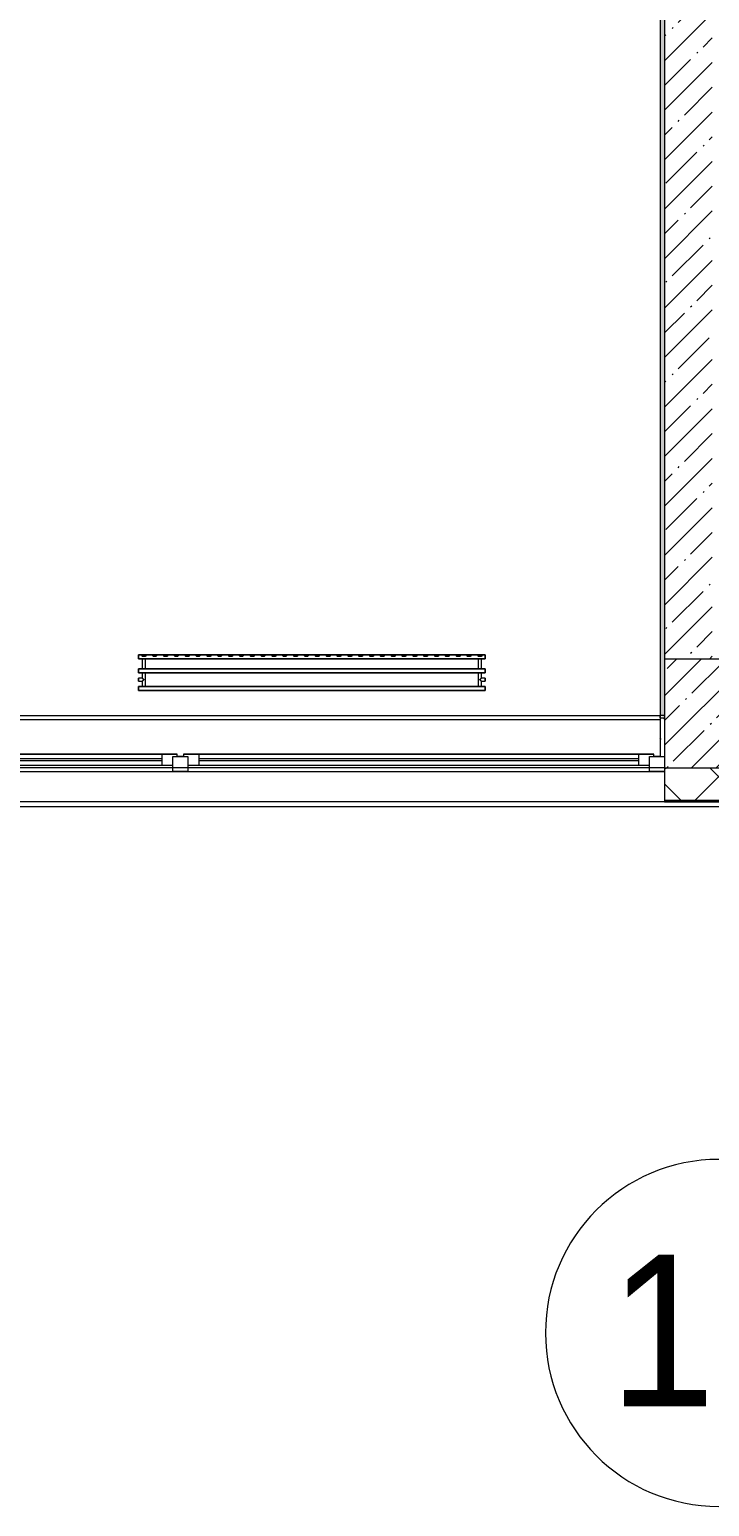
# Model space of a CAD drawing. Header units: millimetres. Extents: x -249154 to 415037, y -45458 to 354837.
# Drawn here: x 44544 to 47682, y -3642 to 3167 of the extents above; entities that cross this region are included whole.
import ezdxf

# ---------------------------------------------------------------- set-up
doc = ezdxf.new("R2010")
doc.units = ezdxf.units.MM
for name, color, linetype, lineweight in [('A-FLOR', 7, 'Continuous', 9), ('A-GLAZ', 7, 'Continuous', 9), ('A-GLAZ-1', 7, 'Continuous', 5), ('A-WALL', 7, 'Continuous', 5), ('I-WALL', 7, 'Continuous', 5), ('S-COLS', 7, 'Continuous', 9), ('S-COLS-1', 7, 'Continuous', 5), ('Оси', 7, 'Continuous', 9), ('Оси-1', 7, 'Continuous', 20)]:
    doc.layers.add(name, color=color, linetype=linetype, lineweight=lineweight)
for name, color, linetype, lineweight, true_color in [('A-WALL-1', 9, 'Continuous', 5, 0x808080), ('A-WALL-FNSH-1', 9, 'Continuous', 5, 0x808080), ('M-EQPM-1', 7, 'Continuous', 9, 0xb2b2b2)]:
    doc.layers.add(name, color=color, linetype=linetype, lineweight=lineweight, true_color=true_color)
doc.styles.add('Arial', font='arial.ttf', dxfattribs={"width": 0.9, "height": 700})
pattern_1 = [(0, (64.7, -136.06), (243.84, 60.96), [20.117, -162.763, 20.117, -162.763, -975.36]), (0, (64.7, -136.06), (243.84, 60.96), [-365.76, 20.117, -345.643, 20.117, -162.763, -426.72]), (0, (64.7, -136.06), (243.84, 60.96), [-914.4, 20.117, -101.803, 20.117, -284.683]), (120, (156.14, -105.58), (-174.71291, 180.691634), [20.117, -162.763, 20.117, -162.763, -975.36]), (120, (156.14, -105.58), (-174.71291, 180.691634), [-365.76, 20.117, -345.643, 20.117, -162.763, -426.72]), (120, (156.14, -105.58), (-174.71291, 180.691634), [-914.4, 20.117, -101.803, 20.117, -284.683]), (240, (186.62, 16.34), (-69.12709, -241.651634), [20.117, -162.763, 20.117, -162.763, -975.36]), (240, (186.62, 16.34), (-69.12709, -241.651634), [-365.76, 20.117, -345.643, 20.117, -162.763, -426.72]), (240, (186.62, 16.34), (-69.12709, -241.651634), [-914.4, 20.117, -101.803, 20.117, -284.683])]

# ---------------------------------------------------------------- blocks, each defined once
blk = doc.blocks.new('BSC_Колонна _Прямоугольная - 500х500-V9-Объем проектирования 1 этажа')
at = {"layer": 'S-COLS-1'}
h = blk.add_hatch(dxfattribs=at)
h.set_pattern_fill('FP_13', color=256, style=0, pattern_type=2)
h.set_pattern_definition([(45, (-47660, -150), (-114.04925, 114.04925), []), (45, (-47545.95, -150), (-114.04925, 114.04925), [201.613, -40.323, 6.706, -33.617])])
h.paths.add_polyline_path([(250, -250), (250, 250), (-250, 250), (-250, -250)])
for p, q in [((250, 250), (-250, 250)), ((-250, 250), (-250, -250)), ((250, -250), (250, 250)), ((-250, -250), (250, -250))]:
    blk.add_line(p, q, dxfattribs=at)
blk = doc.blocks.new('120_Окно_СКБ_2Ст - 120_Окно_СКБ_2Ст 3100х2500 _мал_створка слева_-22446080-Объем проектирования 1 этажа')
at = {"layer": 'A-GLAZ'}
for p, q in [((-1550, -127), (-1550, -57)), ((-1550, -57), (-1480, -57)), ((-1480, -57), (-1480, -127)), ((650, -127), (650, -57)), ((650, -57), (720, -57)), ((720, -57), (720, -127)), ((1480, -127), (1480, -57)), ((1480, -57), (1550, -57)), ((1550, -57), (1550, -127)), ((-1480, -127), (-1550, -127)), ((-1480, -127), (-1500, -127)), ((-1500, -127), (-1500, -137)), ((650, -87), (-1480, -87)), ((-1480, -87), (-1480, -127)), ((-1430, -137), (-1430, -87)), ((600, -137), (600, -87)), ((650, -127), (650, -87)), ((720, -127), (650, -127)), ((670, -127), (650, -127)), ((670, -137), (670, -127)), ((720, -127), (700, -127)), ((700, -127), (700, -137)), ((1480, -87), (720, -87)), ((720, -87), (720, -127)), ((770, -137), (770, -87)), ((1430, -137), (1430, -87)), ((1480, -127), (1480, -87)), ((1550, -127), (1480, -127)), ((1500, -127), (1480, -127)), ((1500, -137), (1500, -127)), ((-1500, -137), (670, -137)), ((670, -137), (-1500, -137)), ((700, -137), (1500, -137)), ((1500, -137), (700, -137))]:
    blk.add_line(p, q, dxfattribs=at)
at = {"layer": 'A-GLAZ-1'}
for p, q in [((1550, -57), (-1550, -57)), ((-1530, -127), (-1500, -127)), ((-1430, -107), (600, -107)), ((600, -117), (-1430, -117)), ((670, -127), (700, -127)), ((770, -107), (1430, -107)), ((1430, -117), (770, -117)), ((1500, -127), (1530, -127))]:
    blk.add_line(p, q, dxfattribs=at)
blk = doc.blocks.new('radiator_prado_classic_z_tip_30_po exemplyaru - Classic Z Тип 30-500-V219-Объем проектирования 1 этажа')
at = {"layer": 'M-EQPM-1'}
for p, q in [((0, 228), (0, 210)), ((1600, 228), (0, 228)), ((0, 210), (0, 228)), ((0, 228), (12.5, 228)), ((0, 210), (1600, 210)), ((17.8, 210), (0, 210)), ((12.5, 228), (37.5, 228)), ((37.5, 228), (12.5, 228)), ((12.5, 228), (37.5, 228)), ((12.5, 228), (17.5, 223)), ((12.5, 228), (17.5, 223)), ((32.5, 223), (17.5, 223)), ((17.5, 223), (32.5, 223)), ((17.5, 210), (17.5, 164)), ((17.5, 210), (17.5, 164)), ((17.8, 210), (17.5, 210)), ((17.5, 210), (17.8, 210)), ((17.8, 210), (17.5, 210)), ((17.5, 210), (32.5, 210)), ((32.2, 210), (17.8, 210)), ((17.8, 210), (32.2, 210)), ((32.2, 210), (17.8, 210)), ((32.5, 210), (32.2, 210)), ((32.2, 210), (32.5, 210)), ((32.5, 210), (32.2, 210)), ((1567.8, 210), (32.2, 210)), ((32.5, 223), (37.5, 228)), ((37.5, 228), (32.5, 223)), ((32.5, 164), (32.5, 210)), ((32.5, 164), (32.5, 210)), ((37.5, 228), (62.5, 228)), ((62.5, 228), (87.5, 228)), ((87.5, 228), (62.5, 228)), ((62.5, 228), (87.5, 228)), ((62.5, 228), (67.5, 223)), ((62.5, 228), (67.5, 223)), ((82.5, 223), (67.5, 223)), ((67.5, 223), (82.5, 223)), ((82.5, 223), (87.5, 228)), ((87.5, 228), (82.5, 223)), ((87.5, 228), (112.5, 228)), ((112.5, 228), (137.5, 228)), ((137.5, 228), (112.5, 228)), ((112.5, 228), (137.5, 228)), ((112.5, 228), (117.5, 223)), ((112.5, 228), (117.5, 223)), ((132.5, 223), (117.5, 223)), ((117.5, 223), (132.5, 223)), ((132.5, 223), (137.5, 228)), ((137.5, 228), (132.5, 223)), ((137.5, 228), (162.5, 228)), ((162.5, 228), (187.5, 228)), ((187.5, 228), (162.5, 228)), ((162.5, 228), (187.5, 228)), ((162.5, 228), (167.5, 223)), ((162.5, 228), (167.5, 223)), ((182.5, 223), (167.5, 223)), ((167.5, 223), (182.5, 223)), ((182.5, 223), (187.5, 228)), ((187.5, 228), (182.5, 223)), ((187.5, 228), (212.5, 228)), ((212.5, 228), (237.5, 228)), ((237.5, 228), (212.5, 228)), ((212.5, 228), (237.5, 228)), ((212.5, 228), (217.5, 223)), ((212.5, 228), (217.5, 223)), ((232.5, 223), (217.5, 223)), ((217.5, 223), (232.5, 223)), ((232.5, 223), (237.5, 228)), ((237.5, 228), (232.5, 223)), ((237.5, 228), (262.5, 228)), ((262.5, 228), (287.5, 228)), ((287.5, 228), (262.5, 228)), ((262.5, 228), (287.5, 228)), ((262.5, 228), (267.5, 223)), ((262.5, 228), (267.5, 223)), ((282.5, 223), (267.5, 223)), ((267.5, 223), (282.5, 223)), ((282.5, 223), (287.5, 228)), ((287.5, 228), (282.5, 223)), ((287.5, 228), (312.5, 228)), ((312.5, 228), (337.5, 228)), ((337.5, 228), (312.5, 228)), ((312.5, 228), (337.5, 228)), ((312.5, 228), (317.5, 223)), ((312.5, 228), (317.5, 223)), ((332.5, 223), (317.5, 223)), ((317.5, 223), (332.5, 223)), ((332.5, 223), (337.5, 228)), ((337.5, 228), (332.5, 223)), ((337.5, 228), (362.5, 228)), ((362.5, 228), (387.5, 228)), ((387.5, 228), (362.5, 228)), ((362.5, 228), (387.5, 228)), ((362.5, 228), (367.5, 223)), ((362.5, 228), (367.5, 223)), ((382.5, 223), (367.5, 223)), ((367.5, 223), (382.5, 223)), ((382.5, 223), (387.5, 228)), ((387.5, 228), (382.5, 223)), ((387.5, 228), (412.5, 228)), ((412.5, 228), (437.5, 228)), ((437.5, 228), (412.5, 228)), ((412.5, 228), (437.5, 228)), ((412.5, 228), (417.5, 223)), ((412.5, 228), (417.5, 223)), ((432.5, 223), (417.5, 223)), ((417.5, 223), (432.5, 223)), ((432.5, 223), (437.5, 228)), ((437.5, 228), (432.5, 223)), ((437.5, 228), (462.5, 228)), ((462.5, 228), (487.5, 228)), ((487.5, 228), (462.5, 228)), ((462.5, 228), (487.5, 228)), ((462.5, 228), (467.5, 223)), ((462.5, 228), (467.5, 223)), ((482.5, 223), (467.5, 223)), ((467.5, 223), (482.5, 223)), ((482.5, 223), (487.5, 228)), ((487.5, 228), (482.5, 223)), ((487.5, 228), (512.5, 228)), ((512.5, 228), (537.5, 228)), ((537.5, 228), (512.5, 228)), ((512.5, 228), (537.5, 228)), ((512.5, 228), (517.5, 223)), ((512.5, 228), (517.5, 223)), ((532.5, 223), (517.5, 223)), ((517.5, 223), (532.5, 223)), ((532.5, 223), (537.5, 228)), ((537.5, 228), (532.5, 223)), ((537.5, 228), (562.5, 228)), ((562.5, 228), (587.5, 228)), ((587.5, 228), (562.5, 228)), ((562.5, 228), (587.5, 228)), ((562.5, 228), (567.5, 223)), ((562.5, 228), (567.5, 223)), ((582.5, 223), (567.5, 223)), ((567.5, 223), (582.5, 223)), ((582.5, 223), (587.5, 228)), ((587.5, 228), (582.5, 223)), ((587.5, 228), (612.5, 228)), ((612.5, 228), (637.5, 228)), ((637.5, 228), (612.5, 228)), ((612.5, 228), (637.5, 228)), ((612.5, 228), (617.5, 223)), ((612.5, 228), (617.5, 223)), ((632.5, 223), (617.5, 223)), ((617.5, 223), (632.5, 223)), ((632.5, 223), (637.5, 228)), ((637.5, 228), (632.5, 223)), ((637.5, 228), (662.5, 228)), ((662.5, 228), (687.5, 228)), ((687.5, 228), (662.5, 228)), ((662.5, 228), (687.5, 228)), ((662.5, 228), (667.5, 223)), ((662.5, 228), (667.5, 223)), ((682.5, 223), (667.5, 223)), ((667.5, 223), (682.5, 223)), ((682.5, 223), (687.5, 228)), ((687.5, 228), (682.5, 223)), ((687.5, 228), (712.5, 228)), ((712.5, 228), (737.5, 228)), ((737.5, 228), (712.5, 228)), ((712.5, 228), (737.5, 228)), ((712.5, 228), (717.5, 223)), ((712.5, 228), (717.5, 223)), ((732.5, 223), (717.5, 223)), ((717.5, 223), (732.5, 223)), ((732.5, 223), (737.5, 228)), ((737.5, 228), (732.5, 223)), ((737.5, 228), (762.5, 228)), ((762.5, 228), (787.5, 228)), ((787.5, 228), (762.5, 228)), ((762.5, 228), (787.5, 228)), ((762.5, 228), (767.5, 223)), ((762.5, 228), (767.5, 223)), ((782.5, 223), (767.5, 223)), ((767.5, 223), (782.5, 223)), ((782.5, 223), (787.5, 228)), ((787.5, 228), (782.5, 223)), ((787.5, 228), (812.5, 228)), ((812.5, 228), (837.5, 228)), ((837.5, 228), (812.5, 228)), ((812.5, 228), (837.5, 228)), ((812.5, 228), (817.5, 223)), ((812.5, 228), (817.5, 223)), ((832.5, 223), (817.5, 223)), ((817.5, 223), (832.5, 223)), ((832.5, 223), (837.5, 228)), ((837.5, 228), (832.5, 223)), ((837.5, 228), (862.5, 228)), ((862.5, 228), (887.5, 228)), ((887.5, 228), (862.5, 228)), ((862.5, 228), (887.5, 228)), ((862.5, 228), (867.5, 223)), ((862.5, 228), (867.5, 223)), ((882.5, 223), (867.5, 223)), ((867.5, 223), (882.5, 223)), ((882.5, 223), (887.5, 228)), ((887.5, 228), (882.5, 223)), ((887.5, 228), (912.5, 228)), ((912.5, 228), (937.5, 228)), ((937.5, 228), (912.5, 228)), ((912.5, 228), (937.5, 228)), ((912.5, 228), (917.5, 223)), ((912.5, 228), (917.5, 223)), ((932.5, 223), (917.5, 223)), ((917.5, 223), (932.5, 223)), ((932.5, 223), (937.5, 228)), ((937.5, 228), (932.5, 223)), ((937.5, 228), (962.5, 228)), ((962.5, 228), (987.5, 228)), ((987.5, 228), (962.5, 228)), ((962.5, 228), (987.5, 228)), ((962.5, 228), (967.5, 223)), ((962.5, 228), (967.5, 223)), ((982.5, 223), (967.5, 223)), ((967.5, 223), (982.5, 223)), ((982.5, 223), (987.5, 228)), ((987.5, 228), (982.5, 223)), ((987.5, 228), (1012.5, 228)), ((1012.5, 228), (1037.5, 228)), ((1037.5, 228), (1012.5, 228)), ((1012.5, 228), (1037.5, 228)), ((1012.5, 228), (1017.5, 223)), ((1012.5, 228), (1017.5, 223)), ((1032.5, 223), (1017.5, 223)), ((1017.5, 223), (1032.5, 223)), ((1032.5, 223), (1037.5, 228)), ((1037.5, 228), (1032.5, 223)), ((1037.5, 228), (1062.5, 228)), ((1062.5, 228), (1087.5, 228)), ((1087.5, 228), (1062.5, 228)), ((1062.5, 228), (1087.5, 228)), ((1062.5, 228), (1067.5, 223)), ((1062.5, 228), (1067.5, 223)), ((1082.5, 223), (1067.5, 223)), ((1067.5, 223), (1082.5, 223)), ((1082.5, 223), (1087.5, 228)), ((1087.5, 228), (1082.5, 223)), ((1087.5, 228), (1112.5, 228)), ((1137.5, 228), (1112.5, 228)), ((1112.5, 228), (1137.5, 228)), ((1112.5, 228), (1117.5, 223)), ((1112.5, 228), (1117.5, 223)), ((1114.4, 228), (1137.5, 228)), ((1132.5, 223), (1117.5, 223)), ((1117.5, 223), (1132.5, 223)), ((1132.5, 223), (1137.5, 228)), ((1137.5, 228), (1132.5, 223)), ((1137.5, 228), (1162.5, 228)), ((1162.5, 228), (1187.5, 228)), ((1187.5, 228), (1162.5, 228)), ((1162.5, 228), (1187.5, 228)), ((1162.5, 228), (1167.5, 223)), ((1162.5, 228), (1167.5, 223)), ((1182.5, 223), (1167.5, 223)), ((1167.5, 223), (1182.5, 223)), ((1182.5, 223), (1187.5, 228)), ((1187.5, 228), (1182.5, 223)), ((1187.5, 228), (1212.5, 228)), ((1212.5, 228), (1237.5, 228)), ((1237.5, 228), (1212.5, 228)), ((1212.5, 228), (1237.5, 228)), ((1212.5, 228), (1217.5, 223)), ((1212.5, 228), (1217.5, 223)), ((1232.5, 223), (1217.5, 223)), ((1217.5, 223), (1232.5, 223)), ((1232.5, 223), (1237.5, 228)), ((1237.5, 228), (1232.5, 223)), ((1237.5, 228), (1262.5, 228)), ((1262.5, 228), (1287.5, 228)), ((1287.5, 228), (1262.5, 228)), ((1262.5, 228), (1287.5, 228)), ((1262.5, 228), (1267.5, 223)), ((1262.5, 228), (1267.5, 223)), ((1282.5, 223), (1267.5, 223)), ((1267.5, 223), (1282.5, 223)), ((1282.5, 223), (1287.5, 228)), ((1287.5, 228), (1282.5, 223)), ((1287.5, 228), (1312.5, 228)), ((1312.5, 228), (1337.5, 228)), ((1337.5, 228), (1312.5, 228)), ((1312.5, 228), (1337.5, 228)), ((1312.5, 228), (1317.5, 223)), ((1312.5, 228), (1317.5, 223)), ((1332.5, 223), (1317.5, 223)), ((1317.5, 223), (1332.5, 223)), ((1332.5, 223), (1337.5, 228)), ((1337.5, 228), (1332.5, 223)), ((1337.5, 228), (1362.5, 228)), ((1362.5, 228), (1387.5, 228)), ((1387.5, 228), (1362.5, 228)), ((1362.5, 228), (1387.5, 228)), ((1362.5, 228), (1367.5, 223)), ((1362.5, 228), (1367.5, 223)), ((1382.5, 223), (1367.5, 223)), ((1367.5, 223), (1382.5, 223)), ((1382.5, 223), (1387.5, 228)), ((1387.5, 228), (1382.5, 223)), ((1387.5, 228), (1412.5, 228)), ((1412.5, 228), (1437.5, 228)), ((1437.5, 228), (1412.5, 228)), ((1412.5, 228), (1437.5, 228)), ((1412.5, 228), (1417.5, 223)), ((1412.5, 228), (1417.5, 223)), ((1432.5, 223), (1417.5, 223)), ((1417.5, 223), (1432.5, 223)), ((1432.5, 223), (1437.5, 228)), ((1437.5, 228), (1432.5, 223)), ((1437.5, 228), (1462.5, 228)), ((1462.5, 228), (1487.5, 228)), ((1487.5, 228), (1462.5, 228)), ((1462.5, 228), (1487.5, 228)), ((1462.5, 228), (1467.5, 223)), ((1462.5, 228), (1467.5, 223)), ((1482.5, 223), (1467.5, 223)), ((1467.5, 223), (1482.5, 223)), ((1482.5, 223), (1487.5, 228)), ((1487.5, 228), (1482.5, 223)), ((1487.5, 228), (1512.5, 228)), ((1512.5, 228), (1537.5, 228)), ((1537.5, 228), (1512.5, 228)), ((1512.5, 228), (1537.5, 228)), ((1512.5, 228), (1517.5, 223)), ((1512.5, 228), (1517.5, 223)), ((1532.5, 223), (1517.5, 223)), ((1517.5, 223), (1532.5, 223)), ((1532.5, 223), (1537.5, 228)), ((1537.5, 228), (1532.5, 223)), ((1537.5, 228), (1562.5, 228)), ((1562.5, 228), (1587.5, 228)), ((1587.5, 228), (1562.5, 228)), ((1562.5, 228), (1587.5, 228)), ((1562.5, 228), (1567.5, 223)), ((1562.5, 228), (1567.5, 223)), ((1582.5, 223), (1567.5, 223)), ((1567.5, 223), (1582.5, 223)), ((1567.5, 210), (1567.5, 164)), ((1567.5, 210), (1567.5, 164)), ((1567.8, 210), (1567.5, 210)), ((1567.5, 210), (1582.5, 210)), ((1567.8, 210), (1567.5, 210)), ((1567.5, 210), (1567.8, 210)), ((1582.2, 210), (1567.8, 210)), ((1582.2, 210), (1567.8, 210)), ((1567.8, 210), (1582.2, 210)), ((1582.5, 210), (1582.2, 210)), ((1582.5, 210), (1582.2, 210)), ((1582.2, 210), (1582.5, 210)), ((1600, 210), (1582.2, 210)), ((1582.5, 223), (1587.5, 228)), ((1587.5, 228), (1582.5, 223)), ((1582.5, 164), (1582.5, 210)), ((1582.5, 164), (1582.5, 210)), ((1587.5, 228), (1600, 228)), ((1600, 210), (1600, 228)), ((1600, 228), (1600, 210)), ((1600, 164), (0, 164)), ((0, 164), (0, 146)), ((0, 146), (0, 164)), ((0, 164), (17.8, 164)), ((0, 146), (1600, 146)), ((18.5, 146), (0, 146)), ((17.8, 164), (17.5, 164)), ((17.5, 164), (17.8, 164)), ((17.8, 164), (17.5, 164)), ((17.5, 164), (32.5, 164)), ((17.5, 146), (17.5, 121.5)), ((17.5, 146), (17.5, 121.5)), ((17.5, 146), (18.5, 146)), ((18.5, 146), (17.5, 146)), ((17.5, 146), (18.5, 146)), ((32.5, 146), (17.5, 146)), ((32.2, 164), (17.8, 164)), ((17.8, 164), (32.2, 164)), ((32.2, 164), (17.8, 164)), ((18.5, 146), (32.2, 146)), ((32.2, 146), (18.5, 146)), ((18.5, 146), (32.2, 146)), ((32.5, 164), (32.2, 164)), ((32.2, 164), (32.5, 164)), ((32.5, 164), (32.2, 164)), ((32.2, 164), (1567.8, 164)), ((32.2, 146), (32.5, 146)), ((32.5, 146), (32.2, 146)), ((32.2, 146), (32.5, 146)), ((1567.8, 146), (32.2, 146)), ((32.5, 82), (32.5, 146)), ((32.5, 82), (32.5, 146)), ((1567.8, 164), (1567.5, 164)), ((1567.5, 164), (1582.5, 164)), ((1567.8, 164), (1567.5, 164)), ((1567.5, 164), (1567.8, 164)), ((1567.5, 146), (1567.5, 82)), ((1567.5, 146), (1567.5, 82)), ((1567.5, 146), (1567.8, 146)), ((1582.5, 146), (1567.5, 146)), ((1567.5, 146), (1567.8, 146)), ((1567.8, 146), (1567.5, 146)), ((1582.2, 164), (1567.8, 164)), ((1582.2, 164), (1567.8, 164)), ((1567.8, 164), (1582.2, 164)), ((1567.8, 146), (1581.5, 146)), ((1567.8, 146), (1581.5, 146)), ((1581.5, 146), (1567.8, 146)), ((1581.5, 146), (1582.5, 146)), ((1581.5, 146), (1582.5, 146)), ((1582.5, 146), (1581.5, 146)), ((1600, 146), (1581.5, 146)), ((1582.5, 164), (1582.2, 164)), ((1582.5, 164), (1582.2, 164)), ((1582.2, 164), (1582.5, 164)), ((1582.2, 164), (1600, 164)), ((1582.5, 121.5), (1582.5, 146)), ((1582.5, 121.5), (1582.5, 146)), ((1600, 146), (1600, 164)), ((1600, 164), (1600, 146)), ((17.5, 121.5), (0, 121.5)), ((17.5, 121.5), (0, 121.5)), ((0, 121.5), (0, 120.5)), ((0, 106.5), (0, 121.5)), ((0, 120.5), (0, 107.5)), ((0, 120.5), (0, 119.3)), ((0, 114), (0, 120.5)), ((0, 120.5), (0, 120.5)), ((0, 119.3), (0, 117.8)), ((0, 117.8), (0, 114)), ((0, 114), (0, 110.3)), ((0, 107.5), (0, 114)), ((0, 110.3), (0, 108.7)), ((0, 108.7), (0, 107.5)), ((0, 107.5), (0, 106.5)), ((0, 107.5), (0, 107.5)), ((0, 106.5), (17.5, 106.5)), ((0, 106.5), (17.5, 106.5)), ((1600, 82), (0, 82)), ((0, 82), (0, 64)), ((0, 64), (0, 82)), ((0, 82), (18.5, 82)), ((17.5, 106.5), (17.5, 82)), ((17.5, 106.5), (17.5, 82)), ((18.5, 82), (17.5, 82)), ((17.5, 82), (18.5, 82)), ((18.5, 82), (17.5, 82)), ((17.5, 82), (32.5, 82)), ((32.2, 82), (18.5, 82)), ((18.5, 82), (32.2, 82)), ((32.2, 82), (18.5, 82)), ((32.5, 82), (32.2, 82)), ((32.2, 82), (32.5, 82)), ((32.5, 82), (32.2, 82)), ((32.2, 82), (1567.8, 82)), ((1567.8, 82), (1567.5, 82)), ((1567.5, 82), (1582.5, 82)), ((1567.8, 82), (1567.5, 82)), ((1567.5, 82), (1567.8, 82)), ((1581.5, 82), (1567.8, 82)), ((1581.5, 82), (1567.8, 82)), ((1567.8, 82), (1581.5, 82)), ((1582.5, 82), (1581.5, 82)), ((1582.5, 82), (1581.5, 82)), ((1581.5, 82), (1582.5, 82)), ((1581.5, 82), (1600, 82)), ((1600, 121.5), (1582.5, 121.5)), ((1600, 121.5), (1582.5, 121.5)), ((1582.5, 82), (1582.5, 106.5)), ((1582.5, 106.5), (1600, 106.5)), ((1582.5, 82), (1582.5, 106.5)), ((1582.5, 106.5), (1600, 106.5)), ((1600, 121.5), (1600, 106.5)), ((1600, 120.5), (1600, 121.5)), ((1600, 121.5), (1600, 120.5)), ((1600, 120.5), (1600, 121.5)), ((1600, 107.5), (1600, 120.5)), ((1600, 120.5), (1600, 107.5)), ((1600, 107.5), (1600, 120.5)), ((1600, 106.5), (1600, 107.5)), ((1600, 107.5), (1600, 106.5)), ((1600, 106.5), (1600, 107.5)), ((1600, 64), (1600, 82)), ((1600, 82), (1600, 64)), ((1600, 64), (0, 64)), ((0, 64), (1600, 64))]:
    blk.add_line(p, q, dxfattribs=at)
for points, knots in [([(18.5, 120.5), (18.4, 120.6), (18.3, 120.7), (18.1, 120.9), (17.9, 121.1), (17.8, 121.2), (17.7, 121.3), (17.5, 121.5), (17.5, 121.5), (17.5, 121.5)], [0.7142857, 0.7142857, 0.7142857, 0.7142857, 0.75, 0.7857143, 0.8214286, 0.8571429, 0.8928571, 0.9285714, 1, 1, 1, 1]), ([(17.5, 121.5), (17.5, 121.5), (17.5, 121.5), (17.7, 121.3), (17.8, 121.2), (17.9, 121.1), (18.1, 120.9), (18.3, 120.7), (18.4, 120.6), (18.5, 120.5)], [0, 0, 0, 0, 0.0714286, 0.1071429, 0.1428571, 0.1785714, 0.2142857, 0.25, 0.2857143, 0.2857143, 0.2857143, 0.2857143]), ([(17.5, 121.5), (17.5, 121.5), (17.5, 121.5), (17.7, 121.3), (17.8, 121.2), (17.9, 121.1), (18.1, 120.9), (18.3, 120.7), (18.4, 120.6), (18.5, 120.5)], [0, 0, 0, 0, 0.0714286, 0.1071429, 0.1428571, 0.1785714, 0.2142857, 0.25, 0.2857143, 0.2857143, 0.2857143, 0.2857143]), ([(25, 114), (24.5, 114.5), (23.6, 115.4), (22.4, 116.6), (21.6, 117.4), (21.1, 117.9), (20.8, 118.2), (20.5, 118.5), (20.2, 118.8), (19.8, 119.1), (19.6, 119.4), (19.3, 119.7), (19, 120), (18.7, 120.3), (18.5, 120.5), (18.3, 120.7), (18.1, 120.9), (17.9, 121.1), (17.8, 121.2), (17.7, 121.3), (17.5, 121.5), (17.5, 121.5), (17.5, 121.5)], [0, 0, 0, 0, 0.142857, 0.285714, 0.357143, 0.392857, 0.428571, 0.464286, 0.5, 0.535714, 0.571429, 0.607143, 0.642857, 0.678571, 0.714286, 0.75, 0.785714, 0.821429, 0.857143, 0.892857, 0.928571, 1, 1, 1, 1]), ([(17.5, 106.5), (17.5, 106.5), (17.5, 106.5), (17.7, 106.7), (17.8, 106.8), (17.9, 106.9), (18.1, 107.1), (18.3, 107.3), (18.5, 107.5), (18.7, 107.7), (19, 108), (19.3, 108.3), (19.6, 108.6), (19.8, 108.9), (20.3, 109.3), (20.7, 109.7), (21.1, 110.1), (21.6, 110.6), (22.4, 111.4), (23.6, 112.6), (24.5, 113.5), (25, 114)], [0, 0, 0, 0, 0.071429, 0.107143, 0.142857, 0.178571, 0.214286, 0.25, 0.285714, 0.321429, 0.357143, 0.392857, 0.428571, 0.464286, 0.5, 0.571429, 0.607143, 0.642857, 0.714286, 0.857143, 1, 1, 1, 1]), ([(17.5, 106.5), (17.5, 106.5), (17.5, 106.5), (17.7, 106.7), (17.8, 106.8), (17.9, 106.9), (18.1, 107.1), (18.3, 107.3), (18.4, 107.4), (18.5, 107.5)], [0, 0, 0, 0, 0.0714286, 0.1071429, 0.1428571, 0.1785714, 0.2142857, 0.25, 0.2857143, 0.2857143, 0.2857143, 0.2857143]), ([(18.5, 107.5), (18.4, 107.4), (18.3, 107.3), (18.1, 107.1), (17.9, 106.9), (17.8, 106.8), (17.7, 106.7), (17.5, 106.5), (17.5, 106.5), (17.5, 106.5)], [0.7142857, 0.7142857, 0.7142857, 0.7142857, 0.75, 0.7857143, 0.8214286, 0.8571429, 0.8928571, 0.9285714, 1, 1, 1, 1]), ([(18.5, 107.5), (18.4, 107.4), (18.3, 107.3), (18.1, 107.1), (17.9, 106.9), (17.8, 106.8), (17.7, 106.7), (17.5, 106.5), (17.5, 106.5), (17.5, 106.5)], [0.7142857, 0.7142857, 0.7142857, 0.7142857, 0.75, 0.7857143, 0.8214286, 0.8571429, 0.8928571, 0.9285714, 1, 1, 1, 1]), ([(22.1, 116.9), (21.9, 117.1), (21.6, 117.4), (21.1, 117.9), (20.8, 118.2), (20.5, 118.5), (20.2, 118.8), (19.9, 119.2), (19.7, 119.3), (19.6, 119.4)], [0.2857143, 0.2857143, 0.2857143, 0.2857143, 0.3571429, 0.3928571, 0.4285714, 0.4642857, 0.5, 0.5357143, 0.5714286, 0.5714286, 0.5714286, 0.5714286]), ([(19.6, 119.4), (19.7, 119.3), (19.9, 119.2), (20.3, 118.7), (20.7, 118.3), (21.1, 117.9), (21.6, 117.4), (21.9, 117.1), (22.1, 116.9)], [0.4285714, 0.4285714, 0.4285714, 0.4285714, 0.4642857, 0.5, 0.5714286, 0.6071429, 0.6428571, 0.7142857, 0.7142857, 0.7142857, 0.7142857]), ([(19.6, 119.4), (19.7, 119.3), (19.8, 119.1), (20.3, 118.7), (20.7, 118.3), (21.1, 117.9), (21.6, 117.4), (21.9, 117.1), (22.1, 116.9)], [0.4285714, 0.4285714, 0.4285714, 0.4285714, 0.4642857, 0.5, 0.5714286, 0.6071429, 0.6428571, 0.7142857, 0.7142857, 0.7142857, 0.7142857]), ([(19.6, 108.6), (19.7, 108.7), (19.9, 108.8), (20.3, 109.3), (20.7, 109.7), (21.1, 110.1), (21.6, 110.6), (21.9, 110.9), (22.1, 111.1)], [0.4285714, 0.4285714, 0.4285714, 0.4285714, 0.4642857, 0.5, 0.5714286, 0.6071429, 0.6428571, 0.7142857, 0.7142857, 0.7142857, 0.7142857]), ([(22.1, 111.1), (21.9, 110.9), (21.6, 110.6), (21.1, 110.1), (20.8, 109.8), (20.5, 109.5), (20.2, 109.2), (19.9, 108.8), (19.7, 108.7), (19.6, 108.6)], [0.2857143, 0.2857143, 0.2857143, 0.2857143, 0.3571429, 0.3928571, 0.4285714, 0.4642857, 0.5, 0.5357143, 0.5714286, 0.5714286, 0.5714286, 0.5714286]), ([(22.1, 111.1), (21.9, 110.9), (21.6, 110.6), (21.1, 110.1), (20.8, 109.8), (20.5, 109.5), (20.2, 109.2), (19.8, 108.9), (19.7, 108.7), (19.6, 108.6)], [0.2857143, 0.2857143, 0.2857143, 0.2857143, 0.3571429, 0.3928571, 0.4285714, 0.4642857, 0.5, 0.5357143, 0.5714286, 0.5714286, 0.5714286, 0.5714286]), ([(1575, 114), (1575.5, 114.5), (1576.4, 115.4), (1577.6, 116.6), (1578.4, 117.4), (1578.9, 117.9), (1579.2, 118.2), (1579.5, 118.5), (1579.8, 118.8), (1580.1, 119.2), (1580.4, 119.4), (1580.7, 119.7), (1581, 120), (1581.3, 120.3), (1581.5, 120.5), (1581.7, 120.7), (1581.9, 120.9), (1582.1, 121.1), (1582.2, 121.2), (1582.3, 121.3), (1582.5, 121.5), (1582.5, 121.5), (1582.5, 121.5)], [0, 0, 0, 0, 0.142857, 0.285714, 0.357143, 0.392857, 0.428571, 0.464286, 0.5, 0.535714, 0.571429, 0.607143, 0.642857, 0.678571, 0.714286, 0.75, 0.785714, 0.821429, 0.857143, 0.892857, 0.928571, 1, 1, 1, 1]), ([(1582.5, 106.5), (1582.5, 106.5), (1582.5, 106.5), (1582.3, 106.7), (1582.2, 106.8), (1582.1, 106.9), (1581.9, 107.1), (1581.7, 107.3), (1581.5, 107.5), (1581.3, 107.7), (1581, 108), (1580.7, 108.3), (1580.4, 108.6), (1580.1, 108.8), (1579.7, 109.3), (1579.3, 109.7), (1578.9, 110.1), (1578.4, 110.6), (1577.6, 111.4), (1576.4, 112.6), (1575.5, 113.5), (1575, 114)], [0, 0, 0, 0, 0.071429, 0.107143, 0.142857, 0.178571, 0.214286, 0.25, 0.285714, 0.321429, 0.357143, 0.392857, 0.428571, 0.464286, 0.5, 0.571429, 0.607143, 0.642857, 0.714286, 0.857143, 1, 1, 1, 1]), ([(1580.4, 119.4), (1580.3, 119.3), (1580.1, 119.2), (1579.7, 118.7), (1579.3, 118.3), (1578.9, 117.9), (1578.4, 117.4), (1578.1, 117.1), (1577.9, 116.9)], [0.4285714, 0.4285714, 0.4285714, 0.4285714, 0.4642857, 0.5, 0.5714286, 0.6071429, 0.6428571, 0.7142857, 0.7142857, 0.7142857, 0.7142857]), ([(1580.4, 119.4), (1580.3, 119.3), (1580.1, 119.2), (1579.7, 118.7), (1579.3, 118.3), (1578.9, 117.9), (1578.4, 117.4), (1578.1, 117.1), (1577.9, 116.9)], [0.4285714, 0.4285714, 0.4285714, 0.4285714, 0.4642857, 0.5, 0.5714286, 0.6071429, 0.6428571, 0.7142857, 0.7142857, 0.7142857, 0.7142857]), ([(1577.9, 116.9), (1578.1, 117.1), (1578.4, 117.4), (1578.9, 117.9), (1579.2, 118.2), (1579.5, 118.5), (1579.8, 118.8), (1580.1, 119.2), (1580.3, 119.3), (1580.4, 119.4)], [0.2857143, 0.2857143, 0.2857143, 0.2857143, 0.3571429, 0.3928571, 0.4285714, 0.4642857, 0.5, 0.5357143, 0.5714286, 0.5714286, 0.5714286, 0.5714286]), ([(1577.9, 111.1), (1578.1, 110.9), (1578.4, 110.6), (1578.9, 110.1), (1579.2, 109.8), (1579.5, 109.5), (1579.8, 109.2), (1580.1, 108.8), (1580.3, 108.7), (1580.4, 108.6)], [0.2857143, 0.2857143, 0.2857143, 0.2857143, 0.3571429, 0.3928571, 0.4285714, 0.4642857, 0.5, 0.5357143, 0.5714286, 0.5714286, 0.5714286, 0.5714286]), ([(1577.9, 111.1), (1578.1, 110.9), (1578.4, 110.6), (1578.9, 110.1), (1579.2, 109.8), (1579.5, 109.5), (1579.8, 109.2), (1580.1, 108.8), (1580.3, 108.7), (1580.4, 108.6)], [0.2857143, 0.2857143, 0.2857143, 0.2857143, 0.3571429, 0.3928571, 0.4285714, 0.4642857, 0.5, 0.5357143, 0.5714286, 0.5714286, 0.5714286, 0.5714286]), ([(1580.4, 108.6), (1580.3, 108.7), (1580.1, 108.8), (1579.7, 109.3), (1579.3, 109.7), (1578.9, 110.1), (1578.4, 110.6), (1578.1, 110.9), (1577.9, 111.1)], [0.4285714, 0.4285714, 0.4285714, 0.4285714, 0.4642857, 0.5, 0.5714286, 0.6071429, 0.6428571, 0.7142857, 0.7142857, 0.7142857, 0.7142857]), ([(1582.5, 121.5), (1582.5, 121.5), (1582.5, 121.5), (1582.3, 121.3), (1582.2, 121.2), (1582.1, 121.1), (1581.9, 120.9), (1581.7, 120.7), (1581.6, 120.6), (1581.5, 120.5)], [0, 0, 0, 0, 0.0714286, 0.1071429, 0.1428571, 0.1785714, 0.2142857, 0.25, 0.2857143, 0.2857143, 0.2857143, 0.2857143]), ([(1582.5, 121.5), (1582.5, 121.5), (1582.5, 121.5), (1582.3, 121.3), (1582.2, 121.2), (1582.1, 121.1), (1581.9, 120.9), (1581.7, 120.7), (1581.6, 120.6), (1581.5, 120.5)], [0, 0, 0, 0, 0.0714286, 0.1071429, 0.1428571, 0.1785714, 0.2142857, 0.25, 0.2857143, 0.2857143, 0.2857143, 0.2857143]), ([(1581.5, 120.5), (1581.6, 120.6), (1581.7, 120.7), (1581.9, 120.9), (1582.1, 121.1), (1582.2, 121.2), (1582.3, 121.3), (1582.5, 121.5), (1582.5, 121.5), (1582.5, 121.5)], [0.7142857, 0.7142857, 0.7142857, 0.7142857, 0.75, 0.7857143, 0.8214286, 0.8571429, 0.8928571, 0.9285714, 1, 1, 1, 1]), ([(1581.5, 107.5), (1581.6, 107.4), (1581.7, 107.3), (1581.9, 107.1), (1582.1, 106.9), (1582.2, 106.8), (1582.3, 106.7), (1582.5, 106.5), (1582.5, 106.5), (1582.5, 106.5)], [0.7142857, 0.7142857, 0.7142857, 0.7142857, 0.75, 0.7857143, 0.8214286, 0.8571429, 0.8928571, 0.9285714, 1, 1, 1, 1]), ([(1581.5, 107.5), (1581.6, 107.4), (1581.7, 107.3), (1581.9, 107.1), (1582.1, 106.9), (1582.2, 106.8), (1582.3, 106.7), (1582.5, 106.5), (1582.5, 106.5), (1582.5, 106.5)], [0.7142857, 0.7142857, 0.7142857, 0.7142857, 0.75, 0.7857143, 0.8214286, 0.8571429, 0.8928571, 0.9285714, 1, 1, 1, 1]), ([(1582.5, 106.5), (1582.5, 106.5), (1582.5, 106.5), (1582.3, 106.7), (1582.2, 106.8), (1582.1, 106.9), (1581.9, 107.1), (1581.7, 107.3), (1581.6, 107.4), (1581.5, 107.5)], [0, 0, 0, 0, 0.0714286, 0.1071429, 0.1428571, 0.1785714, 0.2142857, 0.25, 0.2857143, 0.2857143, 0.2857143, 0.2857143])]:
    blk.add_open_spline(points, degree=3, knots=knots, dxfattribs=at)
for points in [[(19.6, 119.4), (19.5, 119.5), (19.3, 119.7), (19, 120), (18.7, 120.3), (18.6, 120.4), (18.5, 120.5)], [(18.5, 120.5), (18.6, 120.4), (18.7, 120.3), (19, 120), (19.3, 119.7), (19.5, 119.5), (19.6, 119.4)], [(18.5, 120.5), (18.6, 120.4), (18.7, 120.3), (19, 120), (19.3, 119.7), (19.5, 119.5), (19.6, 119.4)], [(18.5, 107.5), (18.6, 107.6), (18.7, 107.7), (19, 108), (19.3, 108.3), (19.5, 108.5), (19.6, 108.6)], [(19.6, 108.6), (19.5, 108.5), (19.3, 108.3), (19, 108), (18.7, 107.7), (18.6, 107.6), (18.5, 107.5)], [(19.6, 108.6), (19.5, 108.5), (19.3, 108.3), (19, 108), (18.7, 107.7), (18.6, 107.6), (18.5, 107.5)], [(25, 114), (24.5, 114.5), (23.6, 115.4), (22.6, 116.4), (22.1, 116.9)], [(22.1, 116.9), (22.6, 116.4), (23.6, 115.4), (24.5, 114.5), (25, 114)], [(22.1, 116.9), (22.6, 116.4), (23.6, 115.4), (24.5, 114.5), (25, 114)], [(22.1, 111.1), (22.6, 111.6), (23.6, 112.6), (24.5, 113.5), (25, 114)], [(25, 114), (24.5, 113.5), (23.6, 112.6), (22.6, 111.6), (22.1, 111.1)], [(25, 114), (24.5, 113.5), (23.6, 112.6), (22.6, 111.6), (22.1, 111.1)], [(1577.9, 116.9), (1577.4, 116.4), (1576.4, 115.4), (1575.5, 114.5), (1575, 114)], [(1577.9, 116.9), (1577.4, 116.4), (1576.4, 115.4), (1575.5, 114.5), (1575, 114)], [(1575, 114), (1575.5, 114.5), (1576.4, 115.4), (1577.4, 116.4), (1577.9, 116.9)], [(1575, 114), (1575.5, 113.5), (1576.4, 112.6), (1577.4, 111.6), (1577.9, 111.1)], [(1575, 114), (1575.5, 113.5), (1576.4, 112.6), (1577.4, 111.6), (1577.9, 111.1)], [(1577.9, 111.1), (1577.4, 111.6), (1576.4, 112.6), (1575.5, 113.5), (1575, 114)], [(1581.5, 120.5), (1581.4, 120.4), (1581.3, 120.3), (1581, 120), (1580.7, 119.7), (1580.5, 119.5), (1580.4, 119.4)], [(1581.5, 120.5), (1581.4, 120.4), (1581.3, 120.3), (1581, 120), (1580.7, 119.7), (1580.5, 119.5), (1580.4, 119.4)], [(1580.4, 119.4), (1580.5, 119.5), (1580.7, 119.7), (1581, 120), (1581.3, 120.3), (1581.4, 120.4), (1581.5, 120.5)], [(1580.4, 108.6), (1580.5, 108.5), (1580.7, 108.3), (1581, 108), (1581.3, 107.7), (1581.4, 107.6), (1581.5, 107.5)], [(1580.4, 108.6), (1580.5, 108.5), (1580.7, 108.3), (1581, 108), (1581.3, 107.7), (1581.4, 107.6), (1581.5, 107.5)], [(1581.5, 107.5), (1581.4, 107.6), (1581.3, 107.7), (1581, 108), (1580.7, 108.3), (1580.5, 108.5), (1580.4, 108.6)]]:
    blk.add_open_spline(points, degree=3, dxfattribs=at)
blk = doc.blocks.new('Ось сетки - D8-29747960-Объем проектирования 1 этажа')
at = {"layer": 'Оси-1'}
for start, end in [(360, 180), (180, 360)]:
    blk.add_arc((0, 0), 4, start, end, dxfattribs=at)

msp = doc.modelspace()

# ---------------------------------------------------------------- hatches: boundary and pattern name
at = {"layer": 'A-WALL'}
h = msp.add_hatch(dxfattribs=at)
h.set_pattern_fill('FP_24', color=256, style=0, pattern_type=2)
h.set_pattern_definition([(45, (64.7, -136.06), (-141.42136, 141.42136), []), (135, (64.7, -136.06), (-141.42136, -141.42136), [])])
h.paths.add_polyline_path([(75756.8, -386.1), (75764.7, -386.1), (75764.7, -236.1), (74044.7, -236.1), (74044.7, -386.1), (75544.7, -386.1)])
h.paths.add_polyline_path([(70724.7, -386.1), (70724.7, -236.1), (67124.7, -236.1), (67124.7, -386.1), (69886.1, -386.1)])
h.paths.add_polyline_path([(72300.8, -386.1), (72344.7, -386.1), (72344.7, -236.1), (71624.7, -237.9), (71624.7, -386.1), (72144.7, -386.1)])
h.paths.add_polyline_path([(65224.7, -386.1), (66224.7, -386.1), (66224.7, -236.1), (65224.7, -236.1), (65224.7, -254.1)])
h.paths.add_polyline_path([(63774.7, -386.1), (64324.7, -386.1), (64324.7, -236.1), (63774.7, -236.1), (63774.7, -257.4)])
h.paths.add_polyline_path([(60974.7, -386.1), (61674.7, -386.1), (61674.7, -236.1), (60974.7, -236.1), (60974.7, -264.3)])
h.paths.add_polyline_path([(60074.7, -386.1), (60074.7, -236.1), (59324.7, -236.1), (59324.7, -386.1)])
h.paths.add_polyline_path([(57224.7, -386.1), (57224.7, -236.1), (56474.7, -236.1), (56474.7, -386.1)])
h.paths.add_polyline_path([(53374.7, -386.1), (53374.7, -236.1), (51936.2, -236.1), (51936.2, -386.1)])
h.paths.add_polyline_path([(49836.2, -386.1), (49836.2, -236.1), (49124.7, -236.1), (49124.7, -386.1), (49255.4, -386.1)])
h.paths.add_polyline_path([(48224.7, -386.1), (48224.7, -236.1), (47474.7, -236.1), (47474.7, -386.1)])
h.paths.add_polyline_path([(44374.7, -386.1), (44374.7, -236.1), (42802.2, -236.1), (42802.2, -386.1)])
h.paths.add_polyline_path([(38940.1, -386.1), (39104.7, -386.1), (39104.7, -236.1), (38054.7, -236.1), (38054.7, -386.1)])
h.paths.add_polyline_path([(40702.2, -386.1), (40702.2, -236.1), (40004.7, -236.1), (40004.7, -386.1)])
h.paths.add_polyline_path([(36877, -386.1), (37154.7, -386.1), (37154.7, -236.1), (36034.7, -236.1), (36034.7, -386.1)])
h.paths.add_polyline_path([(33934.7, -386.1), (33934.7, -236.1), (33074.7, -236.1), (33074.7, -386.1)])
h.paths.add_polyline_path([(30274.7, -386.1), (30274.7, -236.1), (29274.4, -236.1), (29274.4, -386.1)])
h.paths.add_polyline_path([(28374.4, -386.1), (28374.4, -236.1), (27374.7, -236.1), (27374.7, -386.1)])
h.paths.add_polyline_path([(26474.7, -386.1), (26474.7, -236.1), (25499.7, -236.1), (25499.7, -386.1)])
h.paths.add_polyline_path([(22699.7, -386.1), (22699.7, -236.1), (21674.7, -236.1), (21674.7, -386.1)])
h.paths.add_polyline_path([(19424.7, -386.1), (20774.7, -386.1), (20774.7, -236.1), (19424.7, -236.1), (19424.7, -367.6)])
h.paths.add_polyline_path([(17324.7, -386.1), (17324.7, -236.1), (16574.7, -236.1), (16574.7, -386.1)])
h.paths.add_polyline_path([(14924.7, -386.1), (15674.7, -386.1), (15674.7, -236.1), (14924.7, -236.1), (14924.7, -378.8)])
h.paths.add_polyline_path([(12120.3, -386.1), (12824.7, -384.1), (12824.7, -236.1), (12074.7, -236.1), (12074.7, -386.1)])
h.paths.add_polyline_path([(7994.1, -386.1), (8324.4, -386.1), (8324.4, -236.1), (6894.7, -236.1), (6894.7, -386.1), (7724.7, -386.1)])
h.paths.add_polyline_path([(9224.4, -386.1), (9974.7, -386.1), (9974.7, -236.1), (9224.4, -236.1), (9224.4, -254.1)])
h.paths.add_polyline_path([(174.7, -386.1), (3794.7, -386.1), (3794.7, -236.1), (-195.3, -236.1), (-195.3, -386.1), (-45.3, -386.1)])
at = {"layer": 'I-WALL'}
h = msp.add_hatch(dxfattribs=at)
h.set_pattern_fill('FP_191', color=256, style=0, pattern_type=2)
h.set_pattern_definition(pattern_1)
h.paths.add_polyline_path([(47474.7, -6.1), (47474.7, 7523.9), (47454.7, 7523.9), (47456.5, 3.9)])
h = msp.add_hatch(dxfattribs=at)
h.set_pattern_fill('FP_1', color=256, style=0, pattern_type=2)
h.set_pattern_definition([(45, (64.7, -136.06), (-114.04925, 114.04925), []), (45, (178.75, -136.06), (-114.04925, 114.04925), [201.612, -40.322, 6.706, -33.617])])
h.paths.add_polyline_path([(47694.7, 263.9), (47694.7, 7263.9), (47474.7, 7263.9), (47474.7, 263.9)])
h = msp.add_hatch(dxfattribs=at)
h.set_pattern_fill('FP_191', color=256, style=0, pattern_type=2)
h.set_pattern_definition(pattern_1)
h.paths.add_polyline_path([(47474.7, -184.1), (47474.7, -6.1), (47454.7, 3.9), (47454.7, -184.1)])

# ---------------------------------------------------------------- linework, layer by layer
at = {"layer": 'A-FLOR'}
for p, q in [((47454.7, 7523.9), (47454.7, 4.9)), ((43774.7, 3.9), (47454.7, 3.9)), ((47454.7, -16.1), (44394.7, -16.1))]:
    msp.add_line(p, q, dxfattribs=at)
at = {"layer": 'A-WALL'}
for p, q in [((47454.7, -6.1), (47454.7, 4.9)), ((47474.7, -394.1), (44374.7, -394.1)), ((47474.7, -386.1), (48224.7, -386.1)), ((47474.7, -389.1), (48224.7, -389.1)), ((72344.7, -416.1), (-225.3, -416.1))]:
    msp.add_line(p, q, dxfattribs=at)
at = {"layer": 'A-WALL-1'}
for p, q in [((47474.7, 7263.9), (47474.7, 263.9)), ((47454.7, 3.9), (47454.7, -184.1)), ((47474.7, 3.9), (47454.7, 3.9)), ((47454.7, -6.1), (47474.7, -6.1)), ((47454.7, -184.1), (47474.7, -184.1)), ((47474.7, -236.1), (47474.7, -386.1))]:
    msp.add_line(p, q, dxfattribs=at)
at = {"layer": 'A-WALL-FNSH-1'}
for p, q in [((47453.7, 7522.9), (47453.7, 4.9)), ((47453.7, 4.9), (47454.7, 4.9)), ((47453.7, 3.9), (47453.7, -184.1)), ((47454.7, 3.9), (47453.7, 3.9)), ((47453.7, -184.1), (47454.7, -184.1)), ((47474.7, -386.1), (47474.7, -394.1)), ((47474.7, -394.1), (48224.7, -394.1))]:
    msp.add_line(p, q, dxfattribs=at)
at = {"layer": 'I-WALL'}
for p, q in [((44374.7, 4.9), (47453.7, 4.9)), ((47474.7, -236.1), (44374.7, -236.1))]:
    msp.add_line(p, q, dxfattribs=at)

# ---------------------------------------------------------------- block references
at = {"layer": 'A-GLAZ', "color": 3, "rotation": 180}
msp.add_blockref('120_Окно_СКБ_2Ст - 120_Окно_СКБ_2Ст 3100х2500 _мал_створка слева_-22446080-Объем проектирования 1 этажа', (45924.7, -311.1), dxfattribs=at)
at = {"layer": 'M-EQPM-1'}
msp.add_blockref('radiator_prado_classic_z_tip_30_po exemplyaru - Classic Z Тип 30-500-V219-Объем проектирования 1 этажа', (45046.4, 55.6), dxfattribs=at)
at = {"layer": 'S-COLS'}
msp.add_blockref('BSC_Колонна _Прямоугольная - 500х500-V9-Объем проектирования 1 этажа', (47724.7, 13.9), dxfattribs=at)
at = {"layer": 'Оси-1', "xscale": 199.9999999999999, "yscale": 199.9999999999999, "zscale": 199.9999999999999}
msp.add_blockref('Ось сетки - D8-29747960-Объем проектирования 1 этажа', (47724.7, -2842.3), dxfattribs=at)

# ---------------------------------------------------------------- texts
at = {"layer": 'Оси', "insert": (47219.5, -2481), "char_height": 700, "width": 1212.151, "attachment_point": 1, "style": 'Arial'}
msp.add_mtext('14', dxfattribs=at)

doc.saveas('drawing.dxf')
